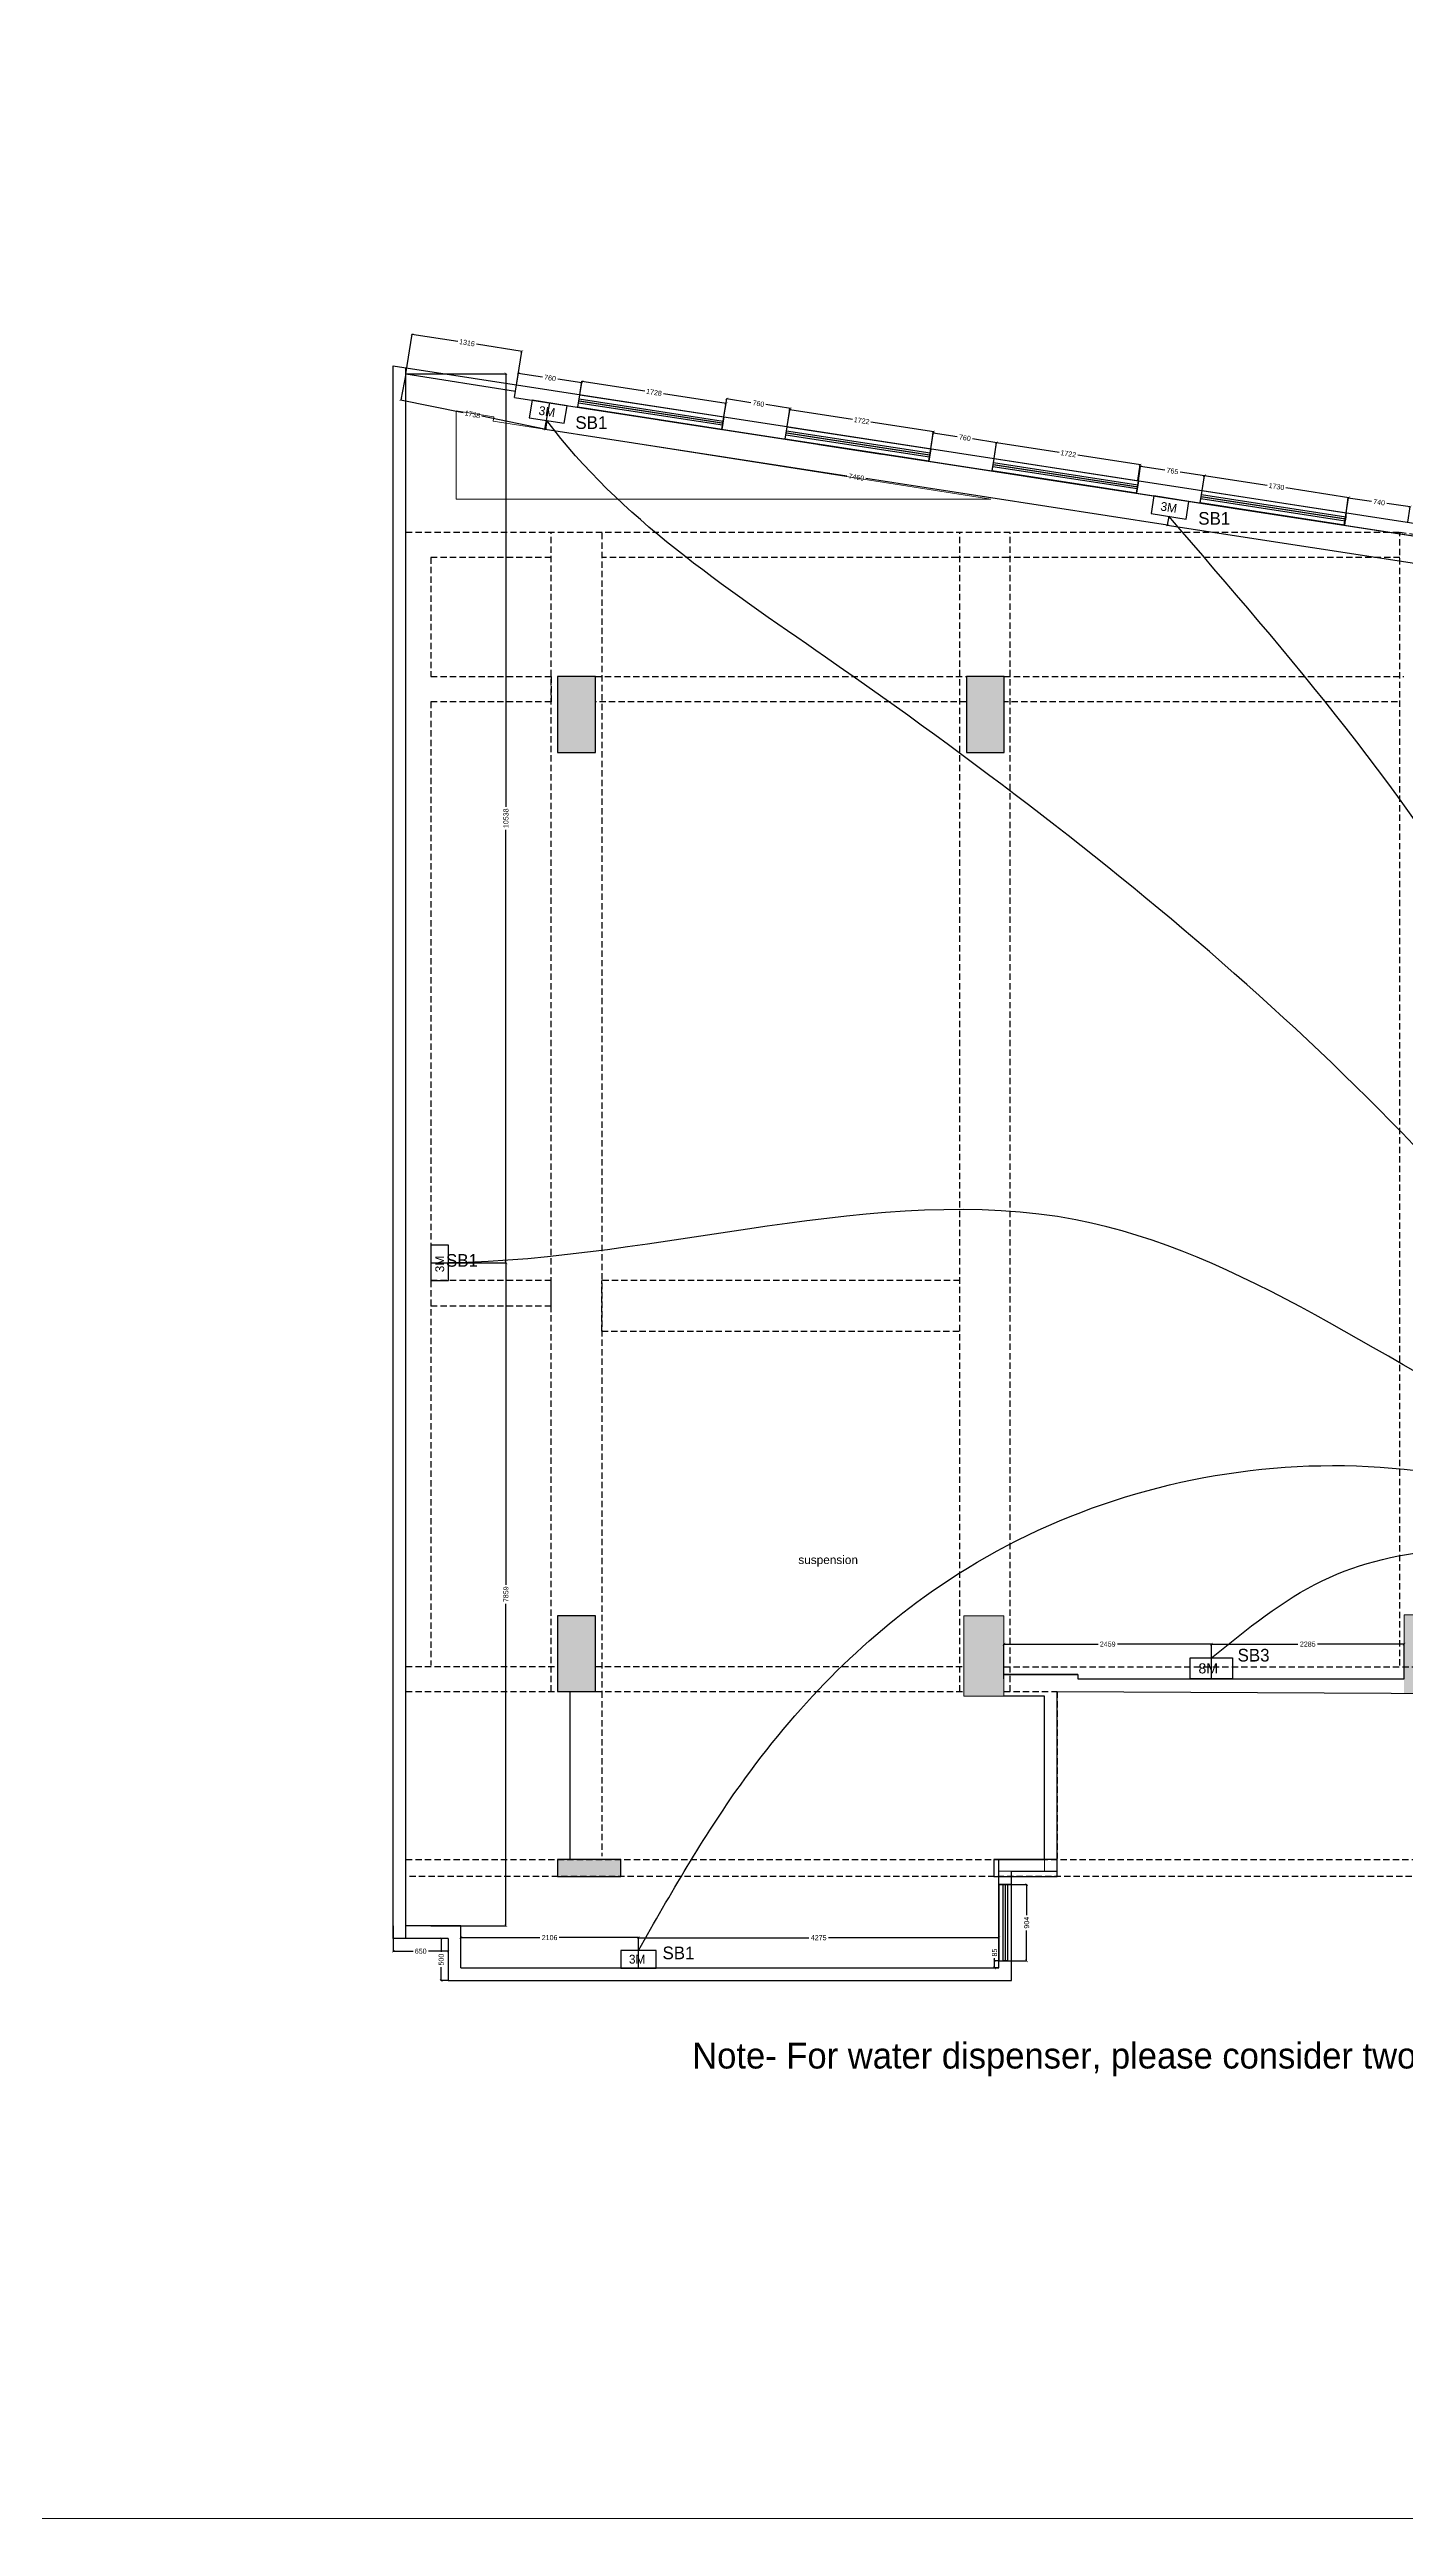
# Model space of a CAD drawing. Header units: millimetres. Extents: x 1464389 to 1998638, y -29162 to 256806.
# Drawn here: x 1757817 to 1773899, y 132187 to 161457 of the extents above; entities that cross this region are included whole.
import ezdxf

# ---------------------------------------------------------------- set-up
doc = ezdxf.new("R2010")
doc.units = ezdxf.units.MM
doc.header["$LTSCALE"] = 15
doc.header["$PDMODE"] = 35
doc.linetypes.add('DASHED2', pattern=[0.375, 0.25, -0.125])
doc.layers.get('0').update_dxf_attribs({"lineweight": 5})
for name, color, linetype in [('0_1.5sqmm wire', 4, 'Continuous'), ('0_2.5sqmm', 6, 'Continuous'), ('0_COVE_loop', 30, 'Continuous'), ('A-WNDW', 4, 'Continuous'), ('GFC Walls', 14, 'Continuous'), ('GFC Windows', 5, 'Continuous'), ('S-col-3', 3, 'Continuous'), ('S-strc2-2', 2, 'Continuous'), ('Text', 250, 'Continuous'), ('Walls & Columns', 7, 'Continuous')]:
    doc.layers.add(name, color=color, linetype=linetype)
doc.layers.add('Hatch', color=252, linetype='Continuous', lineweight=15)
doc.styles.add('ARIAL', font='arial.ttf')
doc.dimstyles.new('SC-25', dxfattribs={"dimtxt": 60, "dimasz": 30, "dimexe": 0, "dimexo": 0, "dimgap": 25, "dimtad": 0, "dimdec": 0, "dimzin": 0, "dimdsep": 46, "dimtxsty": 'ARIAL', "dimblk": 'ARCHTICK', "dimcen": 0.09, "dimdle": 3, "dimclrd": 251, "dimclre": 251, "dimclrt": 1, "dimadec": 0, "dimazin": 0, "dimtfac": 1, "dimtdec": 0, "dimtofl": 0, "dimtmove": 0, "dimatfit": 2, "dimfxl": 100, "dimtolj": 1, "dimtzin": 0, "dimarcsym": 0})

# ---------------------------------------------------------------- blocks, each defined once
blk = doc.blocks.new('_ArchTick')
at = {"color": 0, "linetype": 'ByBlock', "const_width": 0.15}
blk.add_lwpolyline([(-0.5, -0.5), (0.5, 0.5)], dxfattribs=at)
blk = doc.blocks.new('*D1260')
at = {"color": 251, "lineweight": -2, "transparency": 16777216}
for p, q in [((1769226, 139703), (1769405, 139703)), ((1769405, 139706), (1769405, 139342)), ((1769405, 138796), (1769405, 139160)), ((1769226, 138799), (1769405, 138799))]:
    blk.add_line(p, q, dxfattribs=at)
at = {"layer": 'Defpoints', "color": 0, "transparency": 16777216}
for p in [(1769226, 139703), (1769405, 139703), (1769226, 138799)]:
    blk.add_point(p, dxfattribs=at)
at = {"color": 251, "lineweight": -2, "transparency": 16777216, "xscale": 30, "yscale": 30, "zscale": 30}
for p, rotation in [((1769405, 139703), 90), ((1769405, 138799), 270)]:
    blk.add_blockref('_ArchTick', p, dxfattribs=dict(at, rotation=rotation))
at = {"color": 1, "transparency": 16777216, "insert": (1769405, 139251), "char_height": 60, "attachment_point": 5, "rotation": 90, "style": 'ARIAL'}
blk.add_mtext('\\A1;904', dxfattribs=at)
blk = doc.blocks.new('*D1261')
at = {"color": 251, "lineweight": -2, "transparency": 16777216}
for p, q in [((1762463, 139067), (1762463, 138905)), ((1762545, 139064), (1762463, 139064)), ((1762463, 138561), (1762463, 138723)), ((1762545, 138564), (1762463, 138564))]:
    blk.add_line(p, q, dxfattribs=at)
at = {"layer": 'Defpoints', "color": 0, "transparency": 16777216}
for p in [(1762463, 139064), (1762545, 139064), (1762545, 138564)]:
    blk.add_point(p, dxfattribs=at)
at = {"color": 251, "lineweight": -2, "transparency": 16777216, "xscale": 30, "yscale": 30, "zscale": 30}
for p, rotation in [((1762463, 139064), 90), ((1762463, 138564), 270)]:
    blk.add_blockref('_ArchTick', p, dxfattribs=dict(at, rotation=rotation))
at = {"color": 1, "transparency": 16777216, "insert": (1762463, 138814), "char_height": 60, "attachment_point": 5, "rotation": 90, "style": 'ARIAL'}
blk.add_mtext('\\A1;500', dxfattribs=at)
blk = doc.blocks.new('*D1262')
at = {"color": 251, "lineweight": -2, "transparency": 16777216}
for p, q in [((1761895, 139064), (1761895, 138913)), ((1762545, 139064), (1762545, 138913)), ((1761892, 138913), (1762129, 138913)), ((1762548, 138913), (1762312, 138913))]:
    blk.add_line(p, q, dxfattribs=at)
at = {"layer": 'Defpoints', "color": 0, "transparency": 16777216}
for p in [(1761895, 139064), (1762545, 139064), (1761895, 138913)]:
    blk.add_point(p, dxfattribs=at)
at = {"color": 251, "lineweight": -2, "transparency": 16777216, "xscale": 30, "yscale": 30, "zscale": 30, "rotation": 180}
blk.add_blockref('_ArchTick', (1761895, 138913), dxfattribs=at)
at = {"color": 251, "lineweight": -2, "transparency": 16777216, "xscale": 30, "yscale": 30, "zscale": 30}
blk.add_blockref('_ArchTick', (1762545, 138913), dxfattribs=at)
at = {"color": 1, "transparency": 16777216, "insert": (1762220, 138913), "char_height": 60, "attachment_point": 5, "style": 'ARIAL'}
blk.add_mtext('\\A1;650', dxfattribs=at)
blk = doc.blocks.new('*D1263')
at = {"color": 251, "lineweight": -2, "transparency": 16777216}
for p, q in [((1769024, 138799), (1769024, 138829)), ((1769076, 138799), (1769024, 138799)), ((1769024, 138711), (1769024, 138799)), ((1769076, 138714), (1769024, 138714))]:
    blk.add_line(p, q, dxfattribs=at)
at = {"layer": 'Defpoints', "color": 0, "transparency": 16777216}
for p in [(1769024, 138799), (1769076, 138799), (1769076, 138714)]:
    blk.add_point(p, dxfattribs=at)
at = {"color": 251, "lineweight": -2, "transparency": 16777216, "xscale": 30, "yscale": 30, "zscale": 30}
for p, rotation in [((1769024, 138799), 90), ((1769024, 138714), 270)]:
    blk.add_blockref('_ArchTick', p, dxfattribs=dict(at, rotation=rotation))
at = {"color": 1, "transparency": 16777216, "insert": (1769024, 138897), "char_height": 60, "attachment_point": 5, "rotation": 90, "style": 'ARIAL'}
blk.add_mtext('\\A1;85', dxfattribs=at)
blk = doc.blocks.new('*D1278')
at = {"color": 251, "lineweight": -2, "transparency": 16777216}
for p, q in [((1762045, 157612), (1762119, 158082)), ((1762116, 158082), (1762659, 157997)), ((1763422, 157877), (1762880, 157962)), ((1763345, 157407), (1763419, 157877))]:
    blk.add_line(p, q, dxfattribs=at)
at = {"layer": 'Defpoints', "color": 0, "transparency": 16777216}
for p in [(1762119, 158082), (1762045, 157612), (1763345, 157407)]:
    blk.add_point(p, dxfattribs=at)
at = {"color": 251, "lineweight": -2, "transparency": 16777216, "xscale": 30, "yscale": 30, "zscale": 30}
for p, rotation in [((1762119, 158082), 171.0695210684463), ((1763419, 157877), 351.0695210684464)]:
    blk.add_blockref('_ArchTick', p, dxfattribs=dict(at, rotation=rotation))
at = {"color": 1, "transparency": 16777216, "insert": (1762769, 157980), "char_height": 60, "attachment_point": 5, "rotation": 351.0695, "style": 'ARIAL'}
blk.add_mtext('\\A1;1316', dxfattribs=at)
blk = doc.blocks.new('*D1279')
at = {"color": 251, "lineweight": -2, "transparency": 16777216}
for p, q in [((1763357, 157479), (1763378, 157620)), ((1763375, 157620), (1763664, 157576)), ((1764132, 157504), (1763844, 157548)), ((1764108, 157364), (1764129, 157504))]:
    blk.add_line(p, q, dxfattribs=at)
at = {"layer": 'Defpoints', "color": 0, "transparency": 16777216}
for p in [(1763357, 157479), (1764129, 157504), (1764108, 157364)]:
    blk.add_point(p, dxfattribs=at)
at = {"color": 251, "lineweight": -2, "transparency": 16777216, "xscale": 30, "yscale": 30, "zscale": 30}
for p, rotation in [((1763378, 157620), 171.2425030393381), ((1764129, 157504), 351.242503039338)]:
    blk.add_blockref('_ArchTick', p, dxfattribs=dict(at, rotation=rotation))
at = {"color": 1, "transparency": 16777216, "insert": (1763754, 157562), "char_height": 60, "attachment_point": 5, "rotation": 351.2425, "style": 'ARIAL'}
blk.add_mtext('\\A1;760', dxfattribs=at)
blk = doc.blocks.new('*D1280')
at = {"color": 251, "lineweight": -2, "transparency": 16777216}
for p, q in [((1764108, 157364), (1764132, 157523)), ((1764129, 157523), (1764876, 157408)), ((1765843, 157259), (1765097, 157374)), ((1765816, 157100), (1765840, 157260))]:
    blk.add_line(p, q, dxfattribs=at)
at = {"layer": 'Defpoints', "color": 0, "transparency": 16777216}
for p in [(1764108, 157364), (1765840, 157260), (1765816, 157100)]:
    blk.add_point(p, dxfattribs=at)
at = {"color": 251, "lineweight": -2, "transparency": 16777216, "xscale": 30, "yscale": 30, "zscale": 30}
for p, rotation in [((1764132, 157523), 171.242451532393), ((1765840, 157260), 351.242451532393)]:
    blk.add_blockref('_ArchTick', p, dxfattribs=dict(at, rotation=rotation))
at = {"color": 1, "transparency": 16777216, "insert": (1764986, 157391), "char_height": 60, "attachment_point": 5, "rotation": 351.2425, "style": 'ARIAL'}
blk.add_mtext('\\A1;1728', dxfattribs=at)
blk = doc.blocks.new('*D1281')
at = {"color": 251, "lineweight": -2, "transparency": 16777216}
for p, q in [((1765816, 157100), (1765849, 157317)), ((1765846, 157318), (1766135, 157273)), ((1766603, 157201), (1766314, 157246)), ((1766567, 156985), (1766600, 157202))]:
    blk.add_line(p, q, dxfattribs=at)
at = {"layer": 'Defpoints', "color": 0, "transparency": 16777216}
for p in [(1766600, 157202), (1765816, 157100), (1766567, 156985)]:
    blk.add_point(p, dxfattribs=at)
at = {"color": 251, "lineweight": -2, "transparency": 16777216, "xscale": 30, "yscale": 30, "zscale": 30}
for p, rotation in [((1765849, 157317), 171.2424515380547), ((1766600, 157202), 351.2424515380547)]:
    blk.add_blockref('_ArchTick', p, dxfattribs=dict(at, rotation=rotation))
at = {"color": 1, "transparency": 16777216, "insert": (1766225, 157259), "char_height": 60, "attachment_point": 5, "rotation": 351.2425, "style": 'ARIAL'}
blk.add_mtext('\\A1;760', dxfattribs=at)
blk = doc.blocks.new('*D1282')
at = {"color": 251, "lineweight": -2, "transparency": 16777216}
for p, q in [((1766567, 156985), (1766598, 157187)), ((1766595, 157188), (1767339, 157073)), ((1768303, 156925), (1767559, 157039)), ((1768269, 156723), (1768300, 156925))]:
    blk.add_line(p, q, dxfattribs=at)
at = {"layer": 'Defpoints', "color": 0, "transparency": 16777216}
for p in [(1766567, 156985), (1768300, 156925), (1768269, 156723)]:
    blk.add_point(p, dxfattribs=at)
at = {"color": 251, "lineweight": -2, "transparency": 16777216, "xscale": 30, "yscale": 30, "zscale": 30}
for p, rotation in [((1766598, 157187), 171.2424515323907), ((1768300, 156925), 351.2424515323906)]:
    blk.add_blockref('_ArchTick', p, dxfattribs=dict(at, rotation=rotation))
at = {"color": 1, "transparency": 16777216, "insert": (1767449, 157056), "char_height": 60, "attachment_point": 5, "rotation": 351.2425, "style": 'ARIAL'}
blk.add_mtext('\\A1;1722', dxfattribs=at)
blk = doc.blocks.new('*D1283')
at = {"color": 251, "lineweight": -2, "transparency": 16777216}
for p, q in [((1768269, 156723), (1768298, 156911)), ((1768295, 156911), (1768583, 156867)), ((1769052, 156795), (1768763, 156839)), ((1769020, 156607), (1769049, 156795))]:
    blk.add_line(p, q, dxfattribs=at)
at = {"layer": 'Defpoints', "color": 0, "transparency": 16777216}
for p in [(1768269, 156723), (1769020, 156607), (1769049, 156795)]:
    blk.add_point(p, dxfattribs=at)
at = {"color": 251, "lineweight": -2, "transparency": 16777216, "xscale": 30, "yscale": 30, "zscale": 30}
for p, rotation in [((1768298, 156911), 171.2424515323903), ((1769049, 156795), 351.2424515323903)]:
    blk.add_blockref('_ArchTick', p, dxfattribs=dict(at, rotation=rotation))
at = {"color": 1, "transparency": 16777216, "insert": (1768673, 156853), "char_height": 60, "attachment_point": 5, "rotation": 351.2425, "style": 'ARIAL'}
blk.add_mtext('\\A1;760', dxfattribs=at)
blk = doc.blocks.new('*D1284')
at = {"color": 251, "lineweight": -2, "transparency": 16777216}
for p, q in [((1769020, 156608), (1769049, 156796)), ((1769046, 156796), (1769790, 156681)), ((1770754, 156532), (1770010, 156647)), ((1770722, 156345), (1770751, 156532))]:
    blk.add_line(p, q, dxfattribs=at)
at = {"layer": 'Defpoints', "color": 0, "transparency": 16777216}
for p in [(1769020, 156608), (1770722, 156345), (1770751, 156532)]:
    blk.add_point(p, dxfattribs=at)
at = {"color": 251, "lineweight": -2, "transparency": 16777216, "xscale": 30, "yscale": 30, "zscale": 30}
for p, rotation in [((1769049, 156796), 171.1865083615235), ((1770751, 156532), 351.1865083615236)]:
    blk.add_blockref('_ArchTick', p, dxfattribs=dict(at, rotation=rotation))
at = {"color": 1, "transparency": 16777216, "insert": (1769900, 156664), "char_height": 60, "attachment_point": 5, "rotation": 351.1865, "style": 'ARIAL'}
blk.add_mtext('\\A1;1722', dxfattribs=at)
blk = doc.blocks.new('*D1285')
at = {"color": 251, "lineweight": -2, "transparency": 16777216}
for p, q in [((1770730, 156343), (1770756, 156517)), ((1770753, 156517), (1771044, 156473)), ((1771515, 156401), (1771224, 156446)), ((1771486, 156229), (1771512, 156402))]:
    blk.add_line(p, q, dxfattribs=at)
at = {"layer": 'Defpoints', "color": 0, "transparency": 16777216}
for p in [(1770730, 156343), (1771512, 156402), (1771486, 156229)]:
    blk.add_point(p, dxfattribs=at)
at = {"color": 251, "lineweight": -2, "transparency": 16777216, "xscale": 30, "yscale": 30, "zscale": 30}
for p, rotation in [((1770756, 156517), 171.3690025452067), ((1771512, 156402), 351.3690025452067)]:
    blk.add_blockref('_ArchTick', p, dxfattribs=dict(at, rotation=rotation))
at = {"color": 1, "transparency": 16777216, "insert": (1771134, 156459), "char_height": 60, "attachment_point": 5, "rotation": 351.369, "style": 'ARIAL'}
blk.add_mtext('\\A1;765', dxfattribs=at)
blk = doc.blocks.new('*D1286')
at = {"color": 251, "lineweight": -2, "transparency": 16777216}
for p, q in [((1771486, 156229), (1771514, 156407)), ((1771511, 156408), (1772258, 156292)), ((1773226, 156142), (1772479, 156258)), ((1773195, 155964), (1773223, 156142))]:
    blk.add_line(p, q, dxfattribs=at)
at = {"layer": 'Defpoints', "color": 0, "transparency": 16777216}
for p in [(1771486, 156229), (1773223, 156142), (1773195, 155964)]:
    blk.add_point(p, dxfattribs=at)
at = {"color": 251, "lineweight": -2, "transparency": 16777216, "xscale": 30, "yscale": 30, "zscale": 30}
for p, rotation in [((1771514, 156407), 171.1865083615191), ((1773223, 156142), 351.1865083615191)]:
    blk.add_blockref('_ArchTick', p, dxfattribs=dict(at, rotation=rotation))
at = {"color": 1, "transparency": 16777216, "insert": (1772368, 156275), "char_height": 60, "attachment_point": 5, "rotation": 351.1865, "style": 'ARIAL'}
blk.add_mtext('\\A1;1730', dxfattribs=at)
blk = doc.blocks.new('*D1287')
at = {"color": 251, "lineweight": -2, "transparency": 16777216}
for p, q in [((1773192, 155959), (1773219, 156143)), ((1773216, 156143), (1773495, 156102)), ((1773954, 156035), (1773675, 156076)), ((1773924, 155851), (1773951, 156035))]:
    blk.add_line(p, q, dxfattribs=at)
at = {"layer": 'Defpoints', "color": 0, "transparency": 16777216}
for p in [(1773951, 156035), (1773192, 155959), (1773924, 155851)]:
    blk.add_point(p, dxfattribs=at)
at = {"color": 251, "lineweight": -2, "transparency": 16777216, "xscale": 30, "yscale": 30, "zscale": 30}
for p, rotation in [((1773219, 156143), 171.6461493205796), ((1773951, 156035), 351.6461493205795)]:
    blk.add_blockref('_ArchTick', p, dxfattribs=dict(at, rotation=rotation))
at = {"color": 1, "transparency": 16777216, "insert": (1773585, 156089), "char_height": 60, "attachment_point": 5, "rotation": 351.6461, "style": 'ARIAL'}
blk.add_mtext('\\A1;740', dxfattribs=at)
blk = doc.blocks.new('*D1153')
at = {"color": 251, "lineweight": -2, "transparency": 16777216}
for p, q in [((1762045, 157612), (1761983, 157303)), ((1761980, 157304), (1762725, 157153)), ((1763748, 157266), (1763686, 156957)), ((1763689, 156957), (1762944, 157108))]:
    blk.add_line(p, q, dxfattribs=at)
at = {"layer": 'Defpoints', "color": 0, "transparency": 16777216}
for p in [(1762045, 157612), (1763748, 157266), (1763686, 156957)]:
    blk.add_point(p, dxfattribs=at)
at = {"color": 251, "lineweight": -2, "transparency": 16777216, "xscale": 30, "yscale": 30, "zscale": 30}
for p, rotation in [((1761983, 157303), 168.5220249841846), ((1763686, 156957), 348.5220249841847)]:
    blk.add_blockref('_ArchTick', p, dxfattribs=dict(at, rotation=rotation))
at = {"color": 1, "transparency": 16777216, "insert": (1762834, 157130), "char_height": 60, "attachment_point": 5, "rotation": 348.522, "style": 'ARIAL'}
blk.add_mtext('\\A1;1738', dxfattribs=at)
blk = doc.blocks.new('*D1154')
at = {"color": 251, "lineweight": -2, "transparency": 16777216}
for p, q in [((1763697, 156955), (1767273, 156404)), ((1763716, 157058), (1763700, 156954)), ((1771076, 155818), (1767499, 156369)), ((1771089, 155923), (1771073, 155818))]:
    blk.add_line(p, q, dxfattribs=at)
at = {"layer": 'Defpoints', "color": 0, "transparency": 16777216}
for p in [(1763716, 157058), (1771073, 155818), (1771089, 155923)]:
    blk.add_point(p, dxfattribs=at)
at = {"color": 251, "lineweight": -2, "transparency": 16777216, "xscale": 30, "yscale": 30, "zscale": 30}
for p, rotation in [((1763700, 156954), 171.2424515323937), ((1771073, 155818), 351.2424515323937)]:
    blk.add_blockref('_ArchTick', p, dxfattribs=dict(at, rotation=rotation))
at = {"color": 1, "transparency": 16777216, "insert": (1767386, 156386), "char_height": 60, "attachment_point": 5, "rotation": 351.2425, "style": 'ARIAL'}
blk.add_mtext('\\A1;7460', dxfattribs=at)
blk = doc.blocks.new('*D1155')
at = {"color": 251, "lineweight": -2, "transparency": 16777216}
for p, q in [((1771070, 155819), (1775860, 155080)), ((1771089, 155923), (1771073, 155818)), ((1780877, 154306), (1776087, 155045)), ((1780890, 154410), (1780874, 154306))]:
    blk.add_line(p, q, dxfattribs=at)
at = {"layer": 'Defpoints', "color": 0, "transparency": 16777216}
for p in [(1771089, 155923), (1780874, 154306), (1780890, 154410)]:
    blk.add_point(p, dxfattribs=at)
at = {"color": 251, "lineweight": -2, "transparency": 16777216, "xscale": 30, "yscale": 30, "zscale": 30}
for p, rotation in [((1771073, 155818), 171.2300550045885), ((1780874, 154306), 351.2300550045885)]:
    blk.add_blockref('_ArchTick', p, dxfattribs=dict(at, rotation=rotation))
at = {"color": 1, "transparency": 16777216, "insert": (1775973, 155062), "char_height": 60, "attachment_point": 5, "rotation": 351.2301, "style": 'ARIAL'}
blk.add_mtext('\\A1;9918', dxfattribs=at)
blk = doc.blocks.new('*D1297')
at = {"color": 251, "lineweight": -2, "transparency": 16777216}
for p, q in [((1771592, 142553), (1772622, 142553)), ((1771595, 142140), (1771595, 142553)), ((1773883, 142553), (1772853, 142553)), ((1773880, 142140), (1773880, 142553))]:
    blk.add_line(p, q, dxfattribs=at)
at = {"layer": 'Defpoints', "color": 0, "transparency": 16777216}
for p in [(1773880, 142553), (1771595, 142140), (1773880, 142140)]:
    blk.add_point(p, dxfattribs=at)
at = {"color": 251, "lineweight": -2, "transparency": 16777216, "xscale": 30, "yscale": 30, "zscale": 30, "rotation": 180}
blk.add_blockref('_ArchTick', (1771595, 142553), dxfattribs=at)
at = {"color": 251, "lineweight": -2, "transparency": 16777216, "xscale": 30, "yscale": 30, "zscale": 30}
blk.add_blockref('_ArchTick', (1773880, 142553), dxfattribs=at)
at = {"color": 1, "transparency": 16777216, "insert": (1772738, 142553), "char_height": 60, "attachment_point": 5, "style": 'ARIAL'}
blk.add_mtext('\\A1;2285', dxfattribs=at)
blk = doc.blocks.new('*D1161')
at = {"color": 251, "lineweight": -2, "transparency": 16777216}
for p, q in [((1769133, 142553), (1770251, 142553)), ((1769136, 142140), (1769136, 142553)), ((1771598, 142553), (1770481, 142553)), ((1771595, 142140), (1771595, 142553))]:
    blk.add_line(p, q, dxfattribs=at)
at = {"layer": 'Defpoints', "color": 0, "transparency": 16777216}
for p in [(1769136, 142553), (1769136, 142140), (1771595, 142140)]:
    blk.add_point(p, dxfattribs=at)
at = {"color": 251, "lineweight": -2, "transparency": 16777216, "xscale": 30, "yscale": 30, "zscale": 30, "rotation": 180}
blk.add_blockref('_ArchTick', (1769136, 142553), dxfattribs=at)
at = {"color": 251, "lineweight": -2, "transparency": 16777216, "xscale": 30, "yscale": 30, "zscale": 30}
blk.add_blockref('_ArchTick', (1771595, 142553), dxfattribs=at)
at = {"color": 1, "transparency": 16777216, "insert": (1770366, 142553), "char_height": 60, "attachment_point": 5, "style": 'ARIAL'}
blk.add_mtext('\\A1;2459', dxfattribs=at)
blk = doc.blocks.new('*D1298')
at = {"color": 251, "lineweight": -2, "transparency": 16777216}
for p, q in [((1764798, 139073), (1766823, 139073)), ((1764801, 138713), (1764801, 139073)), ((1769079, 139073), (1767055, 139073)), ((1769076, 138714), (1769076, 139073))]:
    blk.add_line(p, q, dxfattribs=at)
at = {"layer": 'Defpoints', "color": 0, "transparency": 16777216}
for p in [(1769076, 139073), (1764801, 138713), (1769076, 138714)]:
    blk.add_point(p, dxfattribs=at)
at = {"color": 251, "lineweight": -2, "transparency": 16777216, "xscale": 30, "yscale": 30, "zscale": 30, "rotation": 180}
blk.add_blockref('_ArchTick', (1764801, 139073), dxfattribs=at)
at = {"color": 251, "lineweight": -2, "transparency": 16777216, "xscale": 30, "yscale": 30, "zscale": 30}
blk.add_blockref('_ArchTick', (1769076, 139073), dxfattribs=at)
at = {"color": 1, "transparency": 16777216, "insert": (1766939, 139073), "char_height": 60, "attachment_point": 5, "style": 'ARIAL'}
blk.add_mtext('\\A1;4275', dxfattribs=at)
blk = doc.blocks.new('*D1299')
at = {"color": 251, "lineweight": -2, "transparency": 16777216}
for p, q in [((1762692, 139074), (1763633, 139074)), ((1762695, 138714), (1762695, 139074)), ((1764804, 139074), (1763863, 139074)), ((1764801, 138713), (1764801, 139074))]:
    blk.add_line(p, q, dxfattribs=at)
at = {"layer": 'Defpoints', "color": 0, "transparency": 16777216}
for p in [(1762695, 139074), (1762695, 138714), (1764801, 138713)]:
    blk.add_point(p, dxfattribs=at)
at = {"color": 251, "lineweight": -2, "transparency": 16777216, "xscale": 30, "yscale": 30, "zscale": 30, "rotation": 180}
blk.add_blockref('_ArchTick', (1762695, 139074), dxfattribs=at)
at = {"color": 251, "lineweight": -2, "transparency": 16777216, "xscale": 30, "yscale": 30, "zscale": 30}
blk.add_blockref('_ArchTick', (1764801, 139074), dxfattribs=at)
at = {"color": 1, "transparency": 16777216, "insert": (1763748, 139074), "char_height": 60, "attachment_point": 5, "style": 'ARIAL'}
blk.add_mtext('\\A1;2106', dxfattribs=at)
blk = doc.blocks.new('*D1162')
at = {"color": 251, "lineweight": -2, "transparency": 16777216}
for p, q in [((1762341, 147073), (1763230, 147073)), ((1763230, 147076), (1763230, 143258)), ((1763230, 139211), (1763230, 143029)), ((1762341, 139214), (1763230, 139214))]:
    blk.add_line(p, q, dxfattribs=at)
at = {"layer": 'Defpoints', "color": 0, "transparency": 16777216}
for p in [(1762341, 147073), (1762341, 139214), (1763230, 139214)]:
    blk.add_point(p, dxfattribs=at)
at = {"color": 251, "lineweight": -2, "transparency": 16777216, "xscale": 30, "yscale": 30, "zscale": 30}
for p, rotation in [((1763230, 147073), 90), ((1763230, 139214), 270)]:
    blk.add_blockref('_ArchTick', p, dxfattribs=dict(at, rotation=rotation))
at = {"color": 1, "transparency": 16777216, "insert": (1763230, 143144), "char_height": 60, "attachment_point": 5, "rotation": 90, "style": 'ARIAL'}
blk.add_mtext('\\A1;7859', dxfattribs=at)
blk = doc.blocks.new('*D1163')
at = {"color": 251, "lineweight": -2, "transparency": 16777216}
for p, q in [((1762045, 157612), (1763231, 157612)), ((1763231, 157615), (1763231, 152478)), ((1763231, 147070), (1763231, 152207)), ((1762341, 147073), (1763231, 147073))]:
    blk.add_line(p, q, dxfattribs=at)
at = {"layer": 'Defpoints', "color": 0, "transparency": 16777216}
for p in [(1762045, 157612), (1762341, 147073), (1763231, 147073)]:
    blk.add_point(p, dxfattribs=at)
at = {"color": 251, "lineweight": -2, "transparency": 16777216, "xscale": 30, "yscale": 30, "zscale": 30}
for p, rotation in [((1763231, 157612), 90), ((1763231, 147073), 270)]:
    blk.add_blockref('_ArchTick', p, dxfattribs=dict(at, rotation=rotation))
at = {"color": 1, "transparency": 16777216, "insert": (1763231, 152343), "char_height": 60, "attachment_point": 5, "rotation": 90, "style": 'ARIAL'}
blk.add_mtext('\\A1;10538', dxfattribs=at)
blk = doc.blocks.new('SB')
at = {"layer": '0_1.5sqmm wire'}
blk.add_lwpolyline([(878496, -257696), (878496, -257946), (877996, -257946), (877996, -257696)], close=True, dxfattribs=at)
at = {"layer": '0_1.5sqmm wire', "insert": (878326, -257882), "char_height": 120, "attachment_point": 9, "style": 'ARIAL'}
blk.add_mtext_dynamic_manual_height_columns('\\pxt5;8M', width=2313.2, gutter_width=250, heights=[0], dxfattribs=at)
blk = doc.blocks.new('ff sb')
at = {"layer": '0_1.5sqmm wire'}
for points in [[(971075, -296668), (970660, -296603), (970627, -296810), (971042, -296875)], [(978448, -297804), (978033, -297738), (978000, -297946), (978415, -298011)], [(988247, -299313), (987831, -299253), (987801, -299461), (988217, -299520)], [(969460, -306618), (969460, -307038), (969670, -307038), (969670, -306618)], [(972130, -314978), (971710, -314978), (971710, -315188), (972130, -315188)]]:
    blk.add_lwpolyline(points, close=True, dxfattribs=at)
at = {"rotation": 90}
for p in [(734734, -1181581), (734734, -1185746), (734734, -1189928), (728483, -1191273)]:
    blk.add_blockref('SB', p, dxfattribs=at)
blk.add_blockref('SB', (100468, -53815))
at = {"layer": '0_1.5sqmm wire'}
for rotation, p in [(351.0695, (970732, -296773)), (351.0695, (978105, -297909)), (351.8376, (987906, -299422)), (90, (969617, -306940))]:
    blk.add_text('3M', height=105, rotation=rotation, dxfattribs=at).set_placement(p)
for s, height, p in [('SB1', 150, (971173, -296943)), ('SB1', 150, (978559, -298078)), ('SB1', 150, (988333, -299588)), ('SB3', 150, (991925, -303894)), ('SB1', 150, (969639, -306874)), ('SB3', 150, (991945, -308084)), ('SB3', 150, (979025, -311554)), ('SB3', 150, (992104, -312057)), ('SB3', 150, (986285, -312614)), ('SB1', 150, (972206, -315083)), ('3M', 105, (971808, -315135))]:
    blk.add_text(s, height=height, dxfattribs=at).set_placement(p)
blk = doc.blocks.new('loopsing ff')
at = {"layer": '0_2.5sqmm'}
for points, knots in [([(984953, -311101), (984895, -310902), (984582, -309823), (981592, -305318), (976506, -301159), (971701, -297999), (970835, -296843)], [0, 0, 0, 0, 620.870357, 3367.013107, 15923.206797, 20257.884671, 20257.884671, 20257.884671, 20257.884671]), ([(984953, -311101), (984901, -310788), (984231, -306813), (985816, -302491), (988009, -299491)], [0, 0, 0, 0, 953.858313, 12091.198361, 12091.198361, 12091.198361, 12091.198361]), ([(984953, -311101), (984924, -310858), (984834, -310114), (986760, -307833), (988965, -305401), (991448, -303483), (992430, -303334)], [0, 0, 0, 0, 713.29017, 2188.213897, 8291.467128, 11163.815801, 11163.815801, 11163.815801, 11163.815801]), ([(984953, -311101), (984776, -310707), (984337, -309735), (981337, -308440), (976985, -305092), (972156, -306797), (969670, -306828)], [0, 0, 0, 0, 1258.637965, 3106.258055, 9377.270733, 16833.685018, 16833.685018, 16833.685018, 16833.685018]), ([(984953, -311101), (984949, -310850), (984937, -310199), (987054, -307825), (990092, -307501), (992430, -307500)], [0, 0, 0, 0, 734.985922, 1903.275269, 8912.320591, 8912.320591, 8912.320591, 8912.320591]), ([(984953, -311101), (985037, -310692), (985362, -309089), (988902, -311840), (991291, -310963), (992469, -311705), (992488, -311718)], [0, 0, 0, 0, 1089.180938, 4262.381216, 8406.425416, 8475.560372, 8475.560372, 8475.560372, 8475.560372])]:
    blk.add_open_spline(points, degree=3, knots=knots, dxfattribs=at)
for points in [[(984953, -311101), (984679, -310038), (982139, -303168), (978208, -297979)], [(971920, -314978), (973129, -313018), (975479, -310668), (984079, -310218), (984953, -311101), (984953, -311351)], [(978714, -311511), (980029, -310598), (983109, -310318), (984953, -311101), (985089, -311248)], [(984953, -311101), (985419, -310698), (986639, -310858), (986429, -313026)]]:
    blk.add_spline(points, degree=3, dxfattribs=at)

msp = doc.modelspace()

# ---------------------------------------------------------------- hatches: boundary and pattern name
at = {"layer": 'S-col-3', "lineweight": -3, "ltscale": 0.15}
h = msp.add_hatch(color=1, dxfattribs=at)
h.dxf.hatch_style = 1
h.paths.add_polyline_path([(1763841, 153123.2), (1764291, 153123.2), (1764291, 154023.2), (1763841, 154023.2)])
h = msp.add_hatch(color=1, dxfattribs=at)
h.dxf.hatch_style = 1
h.paths.add_polyline_path([(1768690.1, 153123.2), (1769140.1, 153123.2), (1769140.1, 154023.2), (1768690.1, 154023.2)])
h = msp.add_hatch(color=1, dxfattribs=at)
h.dxf.hatch_style = 1
h.paths.add_polyline_path([(1763841, 141989.9), (1764291, 141989.9), (1764291, 142889.9), (1763841, 142889.9)])
h = msp.add_hatch(color=1, dxfattribs=at)
h.dxf.hatch_style = 1
h.paths.add_polyline_path([(1768661.3, 141935), (1769136.3, 141935), (1769136.3, 142890), (1768661.3, 142890)])
h = msp.add_hatch(color=1, dxfattribs=at)
h.dxf.hatch_style = 1
h.paths.add_polyline_path([(1773880.3, 141971.7), (1774355.3, 141971.7), (1774355.3, 142900), (1773880.3, 142900)])
h = msp.add_hatch(color=1, dxfattribs=at)
h.dxf.hatch_style = 1
h.paths.add_polyline_path([(1763837.9, 139999.5), (1763837.9, 139799.5), (1764587.9, 139799.5), (1764587.9, 139999.5)])

# ---------------------------------------------------------------- linework, layer by layer
for p, q in [((1770706.4, 156195.2), (1770729.7, 156343.4)), ((1771462.5, 156078.8), (1771485.8, 156226.9)), ((1773169.4, 155815.8), (1773191.8, 155958.9)), ((1773172.1, 155815.4), (1773195.4, 155963.6))]:
    msp.add_line(p, q)
for points in [[(1687036, 233580.1), (1833222.5, 233580.1), (1833222.5, 132187), (1687036, 132187)], [(1768661.3, 141935), (1769136.3, 141935), (1769136.3, 142890), (1768661.3, 142890)], [(1769076.3, 139863.2), (1769616.3, 139863.2), (1769616.3, 139999.6), (1769076.3, 139999.6)]]:
    msp.add_lwpolyline(points, close=True)
for points in [[(1764066, 157218.2), (1783714.3, 154191.4)], [(1773880.3, 142140), (1773880.3, 142900), (1774355.3, 142900), (1774355.3, 142140)]]:
    msp.add_lwpolyline(points)
at = {"layer": 'A-WNDW', "ltscale": 0.5, "const_width": 14.1}
for points in [[(1765803.8, 157026.4), (1764096.1, 157289.4)], [(1768256.8, 156648.5), (1766555.1, 156910.6)], [(1770718.3, 156271), (1769008.5, 156534.4)], [(1773184, 155891.2), (1771474.2, 156154.6)], [(1769151.3, 138799.2), (1769151.3, 139703.2)]]:
    msp.add_lwpolyline(points, dxfattribs=at)
at = {"layer": 'A-WNDW', "ltscale": 0.5}
for points in [[(1765800, 157001.7), (1764092.3, 157264.7), (1764099.9, 157314.1), (1765807.6, 157051.1)], [(1768253, 156623.8), (1766551.3, 156885.9), (1766558.9, 156935.3), (1768260.6, 156673.2)], [(1770714.5, 156246.3), (1769004.7, 156509.7), (1769012.3, 156559.1), (1770722.1, 156295.7)], [(1773180.2, 155866.4), (1771470.3, 156129.8), (1771478, 156179.3), (1773187.8, 155915.9)], [(1769126.3, 138799.2), (1769126.3, 139703.2), (1769176.3, 139703.2), (1769176.3, 138799.2)]]:
    msp.add_lwpolyline(points, close=True, dxfattribs=at)
at = {"layer": 'GFC Walls'}
for p, q in [((1762045.3, 139214.2), (1762045.3, 157681.2)), ((1762045.3, 157611.6), (1763345.3, 157407.4)), ((1762045.3, 157611.6), (1763345.3, 157407.4)), ((1763333.3, 157331.1), (1763356.6, 157479.2)), ((1763333.3, 157331.1), (1763356.6, 157479.2)), ((1764084.5, 157215.3), (1764107.8, 157363.5)), ((1765792.3, 156952.2), (1764487.7, 157153)), ((1764487.7, 157153), (1765233.9, 157038.2)), ((1765792.3, 156952.2), (1764487.7, 157153)), ((1765792.3, 156952.2), (1765815.2, 157100.5)), ((1765792.3, 156952.2), (1765815.2, 157100.5)), ((1765792.3, 156952.2), (1765815.6, 157100.4)), ((1766940.8, 156775.1), (1767687, 156660.3)), ((1768245.4, 156574.3), (1768268.7, 156722.5)), ((1768996.6, 156458.6), (1769019.8, 156606.8)), ((1769412.6, 156394.3), (1770158.8, 156279.5)), ((1770706.4, 156195.2), (1770729.7, 156343.4)), ((1771462.2, 156078.8), (1771485.5, 156227)), ((1771878.3, 156014.5), (1772624.5, 155899.7)), ((1773169.4, 155815.8), (1773192.6, 155964)), ((1773172.1, 155815.4), (1773195.4, 155963.6)), ((1769136.3, 142195), (1770012.3, 142195)), ((1770012.3, 142195), (1769136.3, 142195)), ((1769766.3, 141990), (1778760.3, 141950)), ((1769766.3, 141946.2), (1769766.3, 141990)), ((1770012.3, 142195), (1770012.3, 142140)), ((1770012.3, 142140), (1773880.3, 142140)), ((1769616.3, 141935), (1769136.3, 141935)), ((1769616.3, 140013.2), (1769616.3, 141935)), ((1769766.3, 139863.2), (1769766.3, 141946.2)), ((1762045.3, 139819.2), (1762045.3, 140954.2)), ((1769076.3, 139758.2), (1769076.3, 139999.6)), ((1769076.3, 139999.6), (1769616.3, 139999.6)), ((1762045.3, 139214.2), (1762045.3, 139819.2)), ((1769076.3, 139703.2), (1769076.3, 139758.2)), ((1769076.3, 138799.2), (1769076.3, 139703.2)), ((1769076.3, 139703.2), (1769226.3, 139703.2)), ((1769226.3, 138564.2), (1769226.3, 139863.2)), ((1769226.3, 139863.2), (1769616.3, 139863.2)), ((1769616.3, 139863.2), (1769766.3, 139863.2)), ((1761895.3, 139214.2), (1761895.3, 139064.2)), ((1762545.3, 139064.2), (1761895.3, 139064.2)), ((1762695.3, 139214.2), (1762045.3, 139214.2)), ((1762695.3, 139214.2), (1762545.3, 139214.2)), ((1762545.3, 139064.2), (1762545.3, 138714.2)), ((1762695.3, 138714.2), (1762695.3, 139214.2)), ((1769076.3, 138714.2), (1769076.3, 138799.2)), ((1769076.3, 138799.2), (1769226.3, 138799.2)), ((1762545.3, 138714.2), (1762545.3, 138564.2)), ((1762545.3, 138564.2), (1769076.3, 138564.2)), ((1762695.3, 138714.2), (1769076.3, 138714.2)), ((1769076.3, 138564.2), (1769226.3, 138564.2))]:
    msp.add_line(p, q, dxfattribs=at)
at = {"layer": 'GFC Walls', "color": 252, "linetype": 'DASHED2', "ltscale": 20, "true_color": 0x939598}
msp.add_line((1764365.9, 146263.4), (1764365.9, 146863.4), dxfattribs=at)
at = {"layer": 'GFC Walls'}
for points in [[(1761895.3, 139064.2), (1761895.3, 157704.4), (1783864.3, 154320)], [(1762045.3, 139064.2), (1762045.3, 157611.6)], [(1763333.3, 157331.1), (1783714.3, 154191.4)], [(1764084.5, 157215.3), (1764107.8, 157363.5), (1765815.6, 157100.4), (1765792.3, 156952.2), (1764084.5, 157215.3)], [(1766543.5, 156836.5), (1766566.8, 156984.7), (1768268.7, 156722.5), (1768245.4, 156574.3), (1766543.5, 156836.5)]]:
    msp.add_lwpolyline(points, dxfattribs=at)
for points in [[(1768996.8, 156460.3), (1769020.1, 156608.5), (1770729.7, 156343.4), (1770706.4, 156195.2)], [(1771462.5, 156080.5), (1771485.8, 156228.6), (1773195.4, 155963.6), (1773172.1, 155815.4)], [(1769076.3, 138799.2), (1769226.3, 138799.2), (1769226.3, 139703.2), (1769076.3, 139703.2)]]:
    msp.add_lwpolyline(points, close=True, dxfattribs=at)
at = {"layer": 'GFC Walls', "color": 252, "linetype": 'DASHED2', "ltscale": 20, "true_color": 0x939598}
for points in [[(1762045.3, 155735.1), (1773830.3, 155735.1)], [(1763765.9, 141989.9), (1763765.9, 155725.3)], [(1764365.9, 155725.3), (1764365.9, 141989.9)], [(1768611.2, 141989.9), (1768611.2, 155725.3)], [(1769211.2, 141989.9), (1769211.2, 155725.3)], [(1773830.3, 142299.7), (1773830.3, 155735.1)], [(1773830.3, 142299.7), (1773830.3, 155735.1)], [(1773832.4, 155735.1), (1778417.2, 155015.5)], [(1763765.9, 155435.1), (1763765.9, 155435.1), (1762340.9, 155435.1), (1762340.9, 154023.2), (1763765.9, 154023.2), (1763765.9, 153723.2), (1762340.9, 153723.2), (1762340.9, 142299.7)], [(1773830.3, 155435.1), (1769186.2, 155435.1), (1768586.2, 155435.1), (1764365.9, 155435.1)], [(1764291, 154023.2), (1768690.1, 154023.2)], [(1769140.1, 154023.2), (1773876.4, 154023.2)], [(1768690.1, 153723.2), (1764291, 153723.2)], [(1773801.4, 153723.2), (1769140.1, 153723.2)], [(1764365.9, 146263.4), (1768611.2, 146263.4), (1768611.2, 146863.4), (1764365.9, 146863.4)], [(1762045.3, 142289.9), (1763841, 142289.9)], [(1764291, 142289.9), (1768661.3, 142289.9)], [(1769136.3, 142285), (1776739.3, 142285)], [(1762045.3, 141989.8), (1768661.3, 141990)], [(1764366, 141990), (1764366, 140040)], [(1769136.3, 141990), (1769766.3, 141990), (1769766.3, 140013.2)], [(1762045.3, 139999.6), (1785561.3, 139999.6)], [(1785561.3, 139799.6), (1762045.3, 139799.6)]]:
    msp.add_lwpolyline(points, dxfattribs=at)
msp.add_lwpolyline([(1762341, 146563.4), (1763765.9, 146563.4), (1763765.9, 146863.4), (1762341, 146863.4)], close=True, dxfattribs=at)
at = {"layer": 'GFC Windows'}
msp.add_line((1765046.1, 157067.1), (1765792.3, 156952.2), dxfattribs=at)
at = {"layer": 'Hatch'}
msp.add_lwpolyline([(1762641, 156125.4), (1762641, 157172.7), (1763085.8, 157102.9), (1763077.8, 157052.1), (1768979.6, 156125.4)], close=True, dxfattribs=at)
at = {"layer": 'S-col-3', "color": 1, "lineweight": -3, "ltscale": 0.15}
for points in [[(1763841, 153123.2), (1764291, 153123.2), (1764291, 154023.2), (1763841, 154023.2)], [(1768690.1, 153123.2), (1769140.1, 153123.2), (1769140.1, 154023.2), (1768690.1, 154023.2)], [(1763841, 141989.9), (1764291, 141989.9), (1764291, 142889.9), (1763841, 142889.9)], [(1764591, 139799.5), (1764591, 139999.5), (1763841, 139999.5), (1763841, 139799.5)], [(1769766.3, 139799.6), (1769766.3, 139999.6), (1769015.1, 139999.6), (1769015.1, 139799.6)]]:
    msp.add_lwpolyline(points, close=True, dxfattribs=at)
at = {"layer": 'S-strc2-2', "linetype": 'ByBlock', "lineweight": -3, "ltscale": 0.15}
msp.add_line((1763991, 139999.6), (1763991, 141990.1), dxfattribs=at)

# ---------------------------------------------------------------- block references
at = {"layer": '0_COVE_loop'}
for name in ['ff sb', 'loopsing ff']:
    msp.add_blockref(name, (792881, 453901.1), dxfattribs=at)

# ---------------------------------------------------------------- texts
at = {"layer": 'Text', "color": 240, "ltscale": 0.25, "true_color": 0xed1f24, "insert": (1766400, 143602.8), "char_height": 100, "attachment_point": 1, "style": 'ARIAL'}
msp.add_mtext_dynamic_manual_height_columns('\\pxqc;suspension', width=1302.77, gutter_width=250, heights=[0], dxfattribs=at)
at = {"layer": 'Walls & Columns', "insert": (1762613.4, 137828.8), "char_height": 306.4249, "attachment_point": 1}
msp.add_mtext_dynamic_manual_height_columns('\\pxqc;Note- For water dispenser, please consider two 16A socket, two 16A switch. The location is not yet decided.', width=25216.636, gutter_width=6.03, heights=[1479.3], dxfattribs=at)

# ---------------------------------------------------------------- dimensions: what is measured, and where the dimension line sits
for p1, p2, distance, picture, middle in [((1763345.3, 157407.4), (1762045.3, 157611.6), -475.9, '*D1278', (1762769.2, 157979.6)), ((1762045.3, 157611.6), (1763748.2, 157265.9), -314.8, '*D1153', (1762834.1, 157130.3)), ((1763356.6, 157479.2), (1764107.8, 157363.5), 142.3, '*D1279', (1763753.9, 157562)), ((1764107.8, 157363.5), (1765815.6, 157100.4), 161.3, '*D1280', (1764986.3, 157391.4)), ((1765815.6, 157100.4), (1766566.8, 156984.7), 219.4, '*D1281', (1766224.6, 157259.4)), ((1766566.8, 156984.7), (1768268.7, 156722.5), 204.9, '*D1282', (1767448.9, 157056.1)), ((1763715.7, 157058.4), (1771088.7, 155922.6), -105.3, '*D1154', (1767386.1, 156386.4)), ((1768268.7, 156722.5), (1769019.8, 156606.8), 190.4, '*D1283', (1768673.3, 156852.9)), ((1769020.1, 156608.5), (1770722.1, 156344.6), 189.7, '*D1284', (1769900.2, 156664)), ((1770729.7, 156343.4), (1771485.8, 156228.6), 175.2, '*D1285', (1771134, 156459.3)), ((1771486, 156228.6), (1773195.4, 155963.6), 180.8, '*D1286', (1772368.4, 156274.7)), ((1773191.8, 155958.9), (1773923.8, 155851.4), 186, '*D1287', (1773584.8, 156089.1)), ((1771088.7, 155922.6), (1780890.3, 154410.5), -105.3, '*D1155', (1775973.5, 155062.4))]:
    dim = msp.add_aligned_dim(p1=p1, p2=p2, distance=distance, dimstyle='SC-25')
    dim.commit()
    dim.dimension.update_dxf_attribs({"geometry": picture, "text_midpoint": middle})
for base, p1, p2, angle, picture, middle in [((1763231.2, 147073.4), (1762045.3, 157611.6), (1762341, 147073.4), 90, '*D1163', (1763231.2, 152342.5)), ((1763229.9, 139214.2), (1762341, 147073.4), (1762341, 139214.2), 90, '*D1162', (1763229.9, 143143.8)), ((1769404.7, 139703.2), (1769226.3, 138799.2), (1769226.3, 139703.2), 270, '*D1260', (1769404.7, 139251.2)), ((1761895.3, 138912.6), (1762545.3, 139064.2), (1761895.3, 139064.2), 180, '*D1262', (1762220.3, 138912.6)), ((1762462.6, 139064.2), (1762545.3, 138564.2), (1762545.3, 139064.2), 270, '*D1261', (1762462.6, 138814.2)), ((1769024.2, 138799.2), (1769076.3, 138714.2), (1769076.3, 138799.2), 270, '*D1263', (1769024.2, 138897.4))]:
    dim = msp.add_linear_dim(base=base, p1=p1, p2=p2, angle=angle, dimstyle='SC-25')
    dim.commit()
    dim.dimension.update_dxf_attribs({"geometry": picture, "text_midpoint": middle})
for base, p1, p2, picture, middle in [((1769136.3, 142552.9), (1771595.3, 142140), (1769136.3, 142140), '*D1161', (1770365.8, 142552.9)), ((1773880.3, 142552.9), (1771595.3, 142140), (1773880.3, 142140), '*D1297', (1772737.8, 142552.9)), ((1762695.3, 139074.1), (1764801, 138712.9), (1762695.3, 138714.2), '*D1299', (1763748.1, 139074.1)), ((1769076.3, 139072.9), (1764801, 138712.9), (1769076.3, 138714.2), '*D1298', (1766938.6, 139072.9))]:
    dim = msp.add_linear_dim(base=base, p1=p1, p2=p2, dimstyle='SC-25')
    dim.commit()
    dim.dimension.update_dxf_attribs({"geometry": picture, "text_midpoint": middle})

doc.saveas('drawing.dxf')
